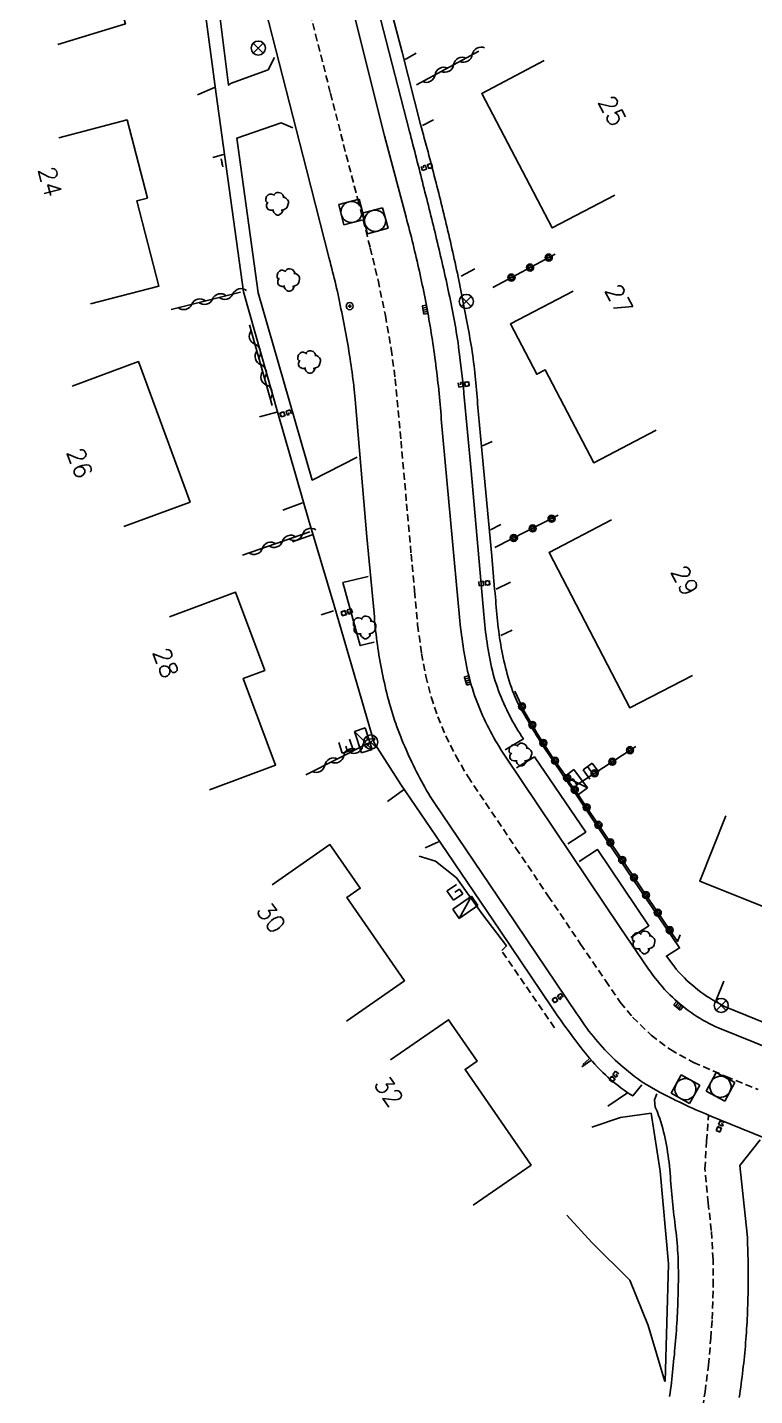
# Model space of a CAD drawing. Header units: millimetres. Extents: x 150015 to 151000, y 151000 to 152000.
# Drawn here: x 150639.1 to 150690.6, y 151142.1 to 151239 of the extents above; entities that cross this region are included whole.
import ezdxf
from ezdxf.enums import TextEntityAlignment as Align

# ---------------------------------------------------------------- set-up
doc = ezdxf.new("R2010")
doc.units = ezdxf.units.MM
doc.linetypes.add('DASHED', pattern=[0.75, 0.5, -0.25])
doc.layers.get('0').update_dxf_attribs({"linetype": 'CONTINUOUS'})
for name, color, linetype in [('W0001', 6, 'DASHED'), ('W0006', 2, 'CONTINUOUS'), ('W0008', 7, 'CONTINUOUS'), ('W0014', 7, 'CONTINUOUS'), ('W0017', 7, 'CONTINUOUS'), ('W0070', 7, 'DASHED'), ('W0071', 7, 'CONTINUOUS'), ('W0100', 7, 'CONTINUOUS'), ('W0101', 7, 'CONTINUOUS'), ('W0112', 1, 'DASHED'), ('W0113', 2, 'DASHED'), ('W0211', 2, 'CONTINUOUS'), ('W0212', 2, 'CONTINUOUS'), ('W0213', 2, 'CONTINUOUS'), ('W0300', 7, 'CONTINUOUS'), ('W0310', 3, 'CONTINUOUS'), ('W0322', 7, 'CONTINUOUS'), ('W0400', 7, 'CONTINUOUS'), ('W0420', 7, 'CONTINUOUS'), ('W0425', 7, 'CONTINUOUS'), ('W0430', 7, 'CONTINUOUS'), ('W0432', 7, 'CONTINUOUS'), ('W0469', 7, 'CONTINUOUS'), ('W0856', 7, 'CONTINUOUS'), ('W0991', 7, 'CONTINUOUS'), ('W1336', 3, 'CONTINUOUS'), ('W1338', 7, 'CONTINUOUS')]:
    doc.layers.add(name, color=color, linetype=linetype)
doc.styles.get("Standard").update_dxf_attribs({"font": 'romans.shx', "width": 0.85})

# ---------------------------------------------------------------- blocks, each defined once
blk = doc.blocks.new('T856')
for p, q in [((-0.125, 0), (0.125, 0)), ((0, 0.125), (0, -0.125))]:
    blk.add_line(p, q)
blk.add_ellipse((0, 0), major_axis=(-0.177, 0.177), ratio=1, start_param=3.926991, end_param=10.210176)
blk = doc.blocks.new('T425')
for p, q in [((-0.15, 0.6), (0.15, 0.6)), ((-0.15, 0.6), (-0.15, 0.3)), ((-0.15, 0.3), (0.15, 0.3)), ((-0.15, 0.15), (0.15, 0.15)), ((-0.15, -0.15), (-0.15, 0.15)), ((0, 0.45), (0.15, 0.45)), ((0.15, 0.45), (0.15, 0.3)), ((0.15, 0.15), (0.15, -0.15)), ((0.15, -0.15), (-0.15, -0.15))]:
    blk.add_line(p, q)
blk.add_ellipse((0, 0), major_axis=(-0.106, 0.106), ratio=1, start_param=3.926991, end_param=10.210176)
blk = doc.blocks.new('T469')
at = {"color": 0, "linetype": 'Continuous', "flags": 128}
for points in [[(-0.354, 0.354), (0.354, -0.354)], [(-0.354, -0.354), (0.354, 0.354)]]:
    blk.add_lwpolyline(points, dxfattribs=at)
at = {"color": 0, "linetype": 'Continuous'}
blk.add_circle((0, 0), 0.5, dxfattribs=at)
blk = doc.blocks.new('T420')
for p, q in [((0.75, 0.75), (-0.75, 0.75)), ((-0.75, 0.75), (-0.75, -0.75)), ((0.75, 0.75), (0.75, -0.75)), ((0.75, -0.75), (-0.75, -0.75))]:
    blk.add_line(p, q)
blk.add_ellipse((0, 0), major_axis=(-0.53, 0.53), ratio=1, start_param=3.926991, end_param=10.210176)
blk = doc.blocks.new('T400')
for p, q in [((-0.15, 0.3), (0.15, 0.3)), ((-0.15, -0.25), (-0.15, 0.3)), ((-0.15, 0.15), (0.15, 0.15)), ((-0.15, 0), (0.15, 0)), ((0.15, 0.3), (0.15, -0.25)), ((-0.15, -0.15), (0.15, -0.15)), ((-0.15, -0.25), (-0.15, -0.3)), ((-0.15, -0.3), (0.15, -0.3)), ((0.15, -0.3), (0.15, -0.25))]:
    blk.add_line(p, q)
blk = doc.blocks.new('T300')
for p, q in [((-0.8, 0.514), (-0.857, 0.343)), ((-0.857, 0.343), (-0.857, 0.171)), ((-0.857, 0.171), (-0.743, 0.057)), ((-0.686, 0.629), (-0.8, 0.514)), ((-0.8, -0.057), (-0.743, 0.057)), ((-0.743, 0.057), (-0.686, 0.114)), ((-0.571, 0.686), (-0.686, 0.629)), ((-0.457, 0.686), (-0.571, 0.686)), ((-0.286, 0.629), (-0.457, 0.686)), ((-0.286, 0.629), (-0.171, 0.743)), ((-0.229, 0.571), (-0.286, 0.629)), ((-0.171, 0.743), (-0.057, 0.8)), ((-0.057, 0.8), (0.057, 0.8)), ((0.057, 0.8), (0.229, 0.743)), ((0.229, 0.743), (0.343, 0.629)), ((0.343, 0.629), (0.4, 0.514)), ((0.457, 0.457), (0.343, 0.457)), ((0.4, 0.514), (0.4, 0.457)), ((0.571, 0.4), (0.457, 0.457)), ((0.571, 0.4), (0.686, 0.286)), ((0.686, 0.286), (0.743, 0.171)), ((0.743, 0.057), (0.686, -0.171)), ((0.743, 0.171), (0.743, 0.057)), ((-0.8, -0.171), (-0.8, -0.057)), ((-0.8, -0.229), (-0.8, -0.171)), ((-0.743, -0.343), (-0.8, -0.229)), ((-0.686, -0.4), (-0.743, -0.343)), ((-0.514, -0.457), (-0.686, -0.4)), ((-0.4, -0.457), (-0.514, -0.457)), ((-0.4, -0.457), (-0.343, -0.457)), ((-0.343, -0.457), (-0.343, -0.4)), ((-0.343, -0.514), (-0.343, -0.457)), ((-0.286, -0.629), (-0.343, -0.514)), ((-0.171, -0.743), (-0.286, -0.629)), ((-0.057, -0.8), (-0.171, -0.743)), ((0.057, -0.8), (-0.057, -0.8)), ((0.171, -0.743), (0.057, -0.8)), ((0.229, -0.686), (0.171, -0.743)), ((0.286, -0.457), (0.229, -0.457)), ((0.286, -0.629), (0.229, -0.686)), ((0.457, -0.4), (0.286, -0.457)), ((0.343, -0.514), (0.286, -0.629)), ((0.343, -0.514), (0.343, -0.457)), ((0.571, -0.343), (0.457, -0.4)), ((0.629, -0.286), (0.571, -0.343)), ((0.686, -0.171), (0.629, -0.286))]:
    blk.add_line(p, q)
blk = doc.blocks.new('T430')
at = {"flags": 128}
for points in [[(-0.4, 2.1), (0.4, 2.1)], [(-0.4, 2.1), (-0.4, 1.3)], [(-0.4, 1.7), (0, 1.7)], [(-0.4, 1.3), (0.4, 1.3)], [(0.8, 0.8), (-0.8, 0.8)], [(-0.8, 0.8), (-0.8, 0)], [(0.8, 0.8), (-0.8, 0)], [(-0.8, 0), (0.8, 0)], [(0.8, 0), (0.8, 0.8)]]:
    blk.add_lwpolyline(points, dxfattribs=at)
blk = doc.blocks.new('T432')
at = {"flags": 128}
for points in [[(-0.4, 2.1), (-0.4, 1.3)], [(-0.395, 2.1), (0.405, 2.1)], [(-0.4, 1.3), (0.4, 1.3)], [(0, 1.7), (0.4, 1.7)], [(0.4, 1.3), (0.4, 1.7)], [(0.8, 0.8), (-0.8, 0.8)], [(-0.8, 0.8), (-0.8, 0)], [(0.8, 0.8), (-0.8, 0)], [(-0.8, 0), (0.8, 0)], [(0.8, 0), (0.8, 0.8)]]:
    blk.add_lwpolyline(points, dxfattribs=at)
blk = doc.blocks.new('t310o')
at = {"color": 0, "linetype": 'Continuous'}
for centre, start, end in [((-0.5, 0.375), 216.8699, 323.1304), ((0.5, -0.375), 36.8699, 143.1303)]:
    blk.add_arc(centre, 0.625, start, end, dxfattribs=at)
blk = doc.blocks.new('t322o')
at = {"color": 0, "linetype": 'Continuous'}
for radius in [0.25, 0.15]:
    blk.add_circle((0, 0), radius, dxfattribs=at)

msp = doc.modelspace()

# ---------------------------------------------------------------- linework, layer by layer
at = {"layer": 'W0001'}
msp.add_lwpolyline([(150658.78, 151241.474), (150659.542, 151238.521), (150660.599, 151234.349), (150661.715, 151229.969), (150662.53, 151226.831), (150663.418, 151223.389), (150663.97, 151221.098), (150664.488, 151218.597), (150664.896, 151216.241), (150665.186, 151214.113), (150665.594, 151209.713), (150665.987, 151205.272), (150666.31, 151201.69), (150666.549, 151199.094), (150666.774, 151196.687), (150667.046, 151194.667), (150667.349, 151193.063), (150667.733, 151191.585), (150668.199, 151190.188), (150668.763, 151188.844), (150669.468, 151187.419), (150670.341, 151185.935), (150671.586, 151184.077), (150673.738, 151180.881), (150676.024, 151177.487), (150678.318, 151174.087), (150680.078, 151171.492), (150681.127, 151169.964), (150682, 151168.901), (150683.305, 151167.633), (150684.677, 151166.609), (150686.314, 151165.702), (150688.616, 151164.704), (150690.901, 151163.779)], dxfattribs=at)
at = {"layer": 'W0006'}
for points in [[(150672.983, 151187.834), (150674.266, 151188.61), (150674.134, 151188.81), (150674.006, 151189.011), (150673.88, 151189.214), (150673.757, 151189.418), (150673.637, 151189.624), (150673.52, 151189.832), (150673.406, 151190.042), (150673.295, 151190.253), (150673.187, 151190.466), (150673.082, 151190.68), (150672.978, 151190.9), (150672.877, 151191.12), (150672.779, 151191.343), (150672.685, 151191.566), (150672.595, 151191.791), (150672.508, 151192.018), (150672.426, 151192.246), (150672.347, 151192.475), (150672.273, 151192.707), (150672.201, 151192.951), (150672.134, 151193.197), (150672.073, 151193.443), (150672.016, 151193.691), (150671.962, 151193.939), (150671.912, 151194.188), (150671.864, 151194.438), (150671.819, 151194.688), (150671.774, 151194.938), (150671.732, 151195.186), (150671.692, 151195.435), (150671.655, 151195.683), (150671.619, 151195.932), (150671.586, 151196.181), (150671.556, 151196.431), (150671.527, 151196.68), (150671.501, 151196.93), (150671.478, 151197.181), (150671.456, 151197.431), (150670.564, 151207.593), (150670.05, 151213.073), (150670.012, 151213.549), (150669.764, 151215.606), (150669.734, 151215.869), (150669.702, 151216.133), (150669.669, 151216.396), (150669.633, 151216.659), (150669.595, 151216.921), (150669.555, 151217.183), (150669.513, 151217.445), (150669.469, 151217.707), (150669.426, 151217.953), (150669.382, 151218.198), (150669.336, 151218.444), (150669.29, 151218.689), (150669.242, 151218.933), (150669.194, 151219.178), (150669.145, 151219.422), (150669.095, 151219.667), (150669.044, 151219.911), (150668.992, 151220.155), (150668.941, 151220.399), (150668.888, 151220.643), (150668.835, 151220.886), (150668.782, 151221.13), (150668.728, 151221.374), (150668.675, 151221.617), (150668.621, 151221.861), (150668.568, 151222.099), (150668.514, 151222.338), (150668.459, 151222.576), (150668.403, 151222.814), (150668.347, 151223.052), (150668.291, 151223.29), (150668.234, 151223.527), (150668.176, 151223.765), (150668.118, 151224.002), (150668.06, 151224.24), (150668.002, 151224.477), (150667.944, 151224.714), (150667.886, 151224.952), (150667.827, 151225.189), (150667.768, 151225.429), (150667.709, 151225.668), (150667.65, 151225.908), (150667.591, 151226.148), (150667.531, 151226.387), (150667.472, 151226.627), (150667.412, 151226.866), (150667.353, 151227.106), (150667.293, 151227.345), (150667.233, 151227.584), (150667.173, 151227.824), (150667.112, 151228.063), (150667.052, 151228.302), (150666.992, 151228.541), (150666.931, 151228.781), (150666.87, 151229.02), (150666.809, 151229.259), (150666.748, 151229.498), (150666.687, 151229.737), (150666.626, 151229.976), (150666.565, 151230.215), (150666.504, 151230.454), (150666.442, 151230.693), (150666.38, 151230.932), (150666.319, 151231.171), (150666.257, 151231.41), (150666.195, 151231.649), (150664.145, 151239.624)], [(150677.4, 151181.172), (150678.68, 151182.017), (150675.045, 151187.341), (150673.774, 151186.573)], [(150681.863, 151174.542), (150683.15, 151175.375), (150679.507, 151180.79), (150678.22, 151179.92)]]:
    msp.add_lwpolyline(points, dxfattribs=at)
at = {"layer": 'W0008'}
for points in [[(150661.944, 151241.253), (150664.424, 151231.343), (150665.955, 151225.581), (150666.018, 151225.342), (150666.081, 151225.103), (150666.143, 151224.864), (150666.205, 151224.624), (150666.265, 151224.385), (150666.326, 151224.145), (150666.385, 151223.905), (150666.444, 151223.665), (150666.502, 151223.425), (150666.56, 151223.185), (150666.617, 151222.945), (150666.673, 151222.704), (150666.729, 151222.463), (150666.784, 151222.222), (150666.839, 151221.981), (150666.893, 151221.74), (150666.946, 151221.499), (150666.999, 151221.258), (150667.05, 151221.016), (150667.102, 151220.774), (150667.152, 151220.532), (150667.203, 151220.29), (150667.252, 151220.046), (150667.301, 151219.802), (150667.348, 151219.558), (150667.395, 151219.313), (150667.441, 151219.068), (150667.486, 151218.824), (150667.53, 151218.579), (150667.573, 151218.333), (150667.615, 151218.088), (150667.657, 151217.843), (150667.697, 151217.597), (150667.737, 151217.351), (150667.777, 151217.106), (150667.815, 151216.86), (150667.853, 151216.614), (150667.89, 151216.367), (150667.927, 151216.116), (150667.963, 151215.864), (150667.998, 151215.611), (150668.031, 151215.359), (150668.064, 151215.107), (150668.096, 151214.854), (150668.126, 151214.602), (150668.156, 151214.349), (150668.185, 151214.096), (150668.213, 151213.843), (150668.241, 151213.59), (150668.268, 151213.337), (150668.295, 151213.081), (150668.32, 151212.825), (150668.344, 151212.568), (150668.367, 151212.312), (150668.389, 151212.055), (150668.409, 151211.799), (150668.429, 151211.542), (150668.447, 151211.285), (150669.632, 151198.258), (150669.655, 151198.003), (150669.679, 151197.748), (150669.704, 151197.494), (150669.731, 151197.24), (150669.759, 151196.986), (150669.789, 151196.732), (150669.819, 151196.478), (150669.851, 151196.224), (150669.885, 151195.971), (150669.919, 151195.718), (150669.955, 151195.465), (150669.992, 151195.212), (150670.03, 151194.959), (150670.07, 151194.706), (150670.11, 151194.454), (150670.154, 151194.195), (150670.202, 151193.937), (150670.253, 151193.68), (150670.309, 151193.423), (150670.372, 151193.168), (150670.436, 151192.92), (150670.504, 151192.672), (150670.574, 151192.426), (150670.648, 151192.18), (150670.725, 151191.936), (150670.806, 151191.692), (150670.891, 151191.45), (150670.98, 151191.21), (150671.073, 151190.974), (150671.169, 151190.74), (150671.269, 151190.508), (150671.372, 151190.278), (150671.478, 151190.048), (150671.587, 151189.82), (150671.699, 151189.594), (150671.813, 151189.368), (150671.93, 151189.144), (150672.05, 151188.92), (150672.173, 151188.697), (150672.299, 151188.476), (150672.429, 151188.257), (150672.561, 151188.039), (150672.696, 151187.824), (150672.834, 151187.61), (150672.975, 151187.398), (150681.129, 151175.258), (150683.134, 151172.314), (150683.282, 151172.098), (150683.436, 151171.885), (150683.593, 151171.675), (150683.755, 151171.47), (150683.921, 151171.268), (150684.092, 151171.07), (150684.267, 151170.875), (150684.446, 151170.684), (150684.63, 151170.497), (150684.818, 151170.314), (150684.997, 151170.147), (150685.18, 151169.985), (150685.367, 151169.827), (150685.557, 151169.674), (150685.75, 151169.524), (150685.945, 151169.379), (150686.144, 151169.237), (150686.345, 151169.099), (150686.549, 151168.964), (150686.756, 151168.833), (150686.976, 151168.698), (150687.201, 151168.571), (150687.428, 151168.451), (150687.66, 151168.338), (150687.895, 151168.232), (150688.133, 151168.133), (150695.617, 151165.107)], [(150692.842, 151159.755), (150687.426, 151161.951), (150687.187, 151162.049), (150686.948, 151162.148), (150686.711, 151162.249), (150686.474, 151162.353), (150686.238, 151162.458), (150686.003, 151162.565), (150685.769, 151162.674), (150685.536, 151162.785), (150685.304, 151162.898), (150685.072, 151163.013), (150684.839, 151163.13), (150684.605, 151163.247), (150684.371, 151163.364), (150684.138, 151163.483), (150683.907, 151163.603), (150683.676, 151163.727), (150683.448, 151163.853), (150683.222, 151163.984), (150682.998, 151164.119), (150682.778, 151164.26), (150682.561, 151164.407), (150682.351, 151164.557), (150682.144, 151164.71), (150681.94, 151164.865), (150681.738, 151165.025), (150681.54, 151165.187), (150681.343, 151165.352), (150681.15, 151165.52), (150680.959, 151165.692), (150680.771, 151165.866), (150680.585, 151166.043), (150680.402, 151166.223), (150680.221, 151166.406), (150680.042, 151166.592), (150679.872, 151166.775), (150679.704, 151166.96), (150679.539, 151167.148), (150679.377, 151167.338), (150679.218, 151167.53), (150679.062, 151167.725), (150678.909, 151167.922), (150678.759, 151168.121), (150678.612, 151168.323), (150678.468, 151168.526), (150678.327, 151168.733), (150678.189, 151168.941), (150678.054, 151169.152), (150673.011, 151176.594), (150667.933, 151184.12), (150667.796, 151184.33), (150667.662, 151184.541), (150667.531, 151184.755), (150667.403, 151184.969), (150667.278, 151185.186), (150667.155, 151185.404), (150667.035, 151185.623), (150666.918, 151185.844), (150666.804, 151186.067), (150666.692, 151186.289), (150666.582, 151186.51), (150666.474, 151186.733), (150666.366, 151186.956), (150666.261, 151187.18), (150666.157, 151187.404), (150666.054, 151187.629), (150665.953, 151187.855), (150665.855, 151188.082), (150665.758, 151188.31), (150665.663, 151188.538), (150665.571, 151188.768), (150665.481, 151188.998), (150665.393, 151189.23), (150665.308, 151189.463), (150665.225, 151189.696), (150665.144, 151189.934), (150665.066, 151190.172), (150664.991, 151190.411), (150664.918, 151190.651), (150664.847, 151190.891), (150664.778, 151191.132), (150664.712, 151191.373), (150664.648, 151191.615), (150664.587, 151191.858), (150664.527, 151192.101), (150664.469, 151192.344), (150664.413, 151192.588), (150664.359, 151192.833), (150664.307, 151193.078), (150664.256, 151193.323), (150664.207, 151193.569), (150664.16, 151193.814), (150664.115, 151194.059), (150664.072, 151194.304), (150664.031, 151194.549), (150663.992, 151194.795), (150663.955, 151195.041), (150663.919, 151195.287), (150663.886, 151195.534), (150663.855, 151195.78), (150663.825, 151196.027), (150663.798, 151196.274), (150663.772, 151196.522), (150663.749, 151196.77), (150663.727, 151197.018), (150663.708, 151197.266), (150663.69, 151197.514), (150663.184, 151202.923), (150662.346, 151212.649), (150662.323, 151212.892), (150662.299, 151213.134), (150662.274, 151213.376), (150662.247, 151213.618), (150662.219, 151213.86), (150662.19, 151214.102), (150662.16, 151214.344), (150662.128, 151214.585), (150662.096, 151214.826), (150662.062, 151215.067), (150662.026, 151215.308), (150661.99, 151215.549), (150661.95, 151215.803), (150661.909, 151216.057), (150661.867, 151216.311), (150661.824, 151216.565), (150661.78, 151216.818), (150661.735, 151217.071), (150661.689, 151217.324), (150661.642, 151217.577), (150661.594, 151217.83), (150661.546, 151218.082), (150661.496, 151218.334), (150661.446, 151218.587), (150661.395, 151218.839), (150661.343, 151219.09), (150661.291, 151219.342), (150661.238, 151219.594), (150661.187, 151219.83), (150661.136, 151220.065), (150661.084, 151220.301), (150661.03, 151220.536), (150660.976, 151220.771), (150660.921, 151221.005), (150660.865, 151221.24), (150660.809, 151221.474), (150660.751, 151221.708), (150660.692, 151221.942), (150660.633, 151222.176), (150660.572, 151222.409), (150660.511, 151222.642), (150658.91, 151228.939), (150655.995, 151240.284)]]:
    msp.add_lwpolyline(points, dxfattribs=at)
at = {"layer": 'W0014'}
for points in [[(150656.638, 151236.877), (150656.181, 151236.008), (150653.522, 151235.043), (150653.377, 151234.92), (150652.593, 151241.178), (150651.67, 151247.816), (150653.096, 151248.423)], [(150663.83, 151244.256), (150665.673, 151237.252), (150666.981, 151232.131), (150667.048, 151231.889), (150667.114, 151231.647), (150667.18, 151231.405), (150667.246, 151231.163), (150667.312, 151230.92), (150667.377, 151230.678), (150667.442, 151230.436), (150667.507, 151230.193), (150667.571, 151229.95), (150667.636, 151229.708), (150667.699, 151229.465), (150667.763, 151229.222), (150667.826, 151228.979), (150667.89, 151228.736), (150667.952, 151228.493), (150668.015, 151228.25), (150668.077, 151228.007), (150668.139, 151227.764), (150668.201, 151227.52), (150668.262, 151227.277), (150668.323, 151227.033), (150668.384, 151226.79), (150668.444, 151226.546), (150668.505, 151226.303), (150668.564, 151226.059), (150668.624, 151225.815), (150668.684, 151225.571), (150668.743, 151225.327), (150668.802, 151225.08), (150668.861, 151224.832), (150668.92, 151224.584), (150668.978, 151224.336), (150669.035, 151224.088), (150669.092, 151223.84), (150669.149, 151223.592), (150669.205, 151223.344), (150669.26, 151223.095), (150669.316, 151222.847), (150669.37, 151222.598), (150669.425, 151222.35), (150669.479, 151222.101), (150669.532, 151221.852), (150669.585, 151221.603), (150669.638, 151221.354), (150669.69, 151221.105), (150669.74, 151220.862), (150669.79, 151220.619), (150669.839, 151220.376), (150669.887, 151220.133), (150669.934, 151219.89), (150669.982, 151219.647), (150670.028, 151219.403), (150670.074, 151219.16), (150670.12, 151218.916), (150670.166, 151218.673), (150670.211, 151218.429), (150670.257, 151218.185), (150670.302, 151217.941), (150670.346, 151217.703), (150670.392, 151217.464), (150670.437, 151217.225), (150670.481, 151216.986), (150670.524, 151216.747), (150670.566, 151216.507), (150670.604, 151216.267), (150670.64, 151216.027), (150670.673, 151215.783), (150670.706, 151215.539), (150670.737, 151215.295), (150670.767, 151215.05), (150670.796, 151214.806), (150670.824, 151214.561), (150670.85, 151214.317), (150670.876, 151214.072), (150670.9, 151213.827), (150670.923, 151213.582), (150670.945, 151213.337), (150670.965, 151213.092), (150670.985, 151212.846), (150671.003, 151212.601), (150671.021, 151212.355), (150671.377, 151208.578), (150672.017, 151201.553), (150672.22, 151199.214), (150672.258, 151198.936), (150672.297, 151198.659), (150672.308, 151198.418), (150672.321, 151198.177), (150672.337, 151197.936), (150672.355, 151197.696), (150672.375, 151197.455), (150672.398, 151197.215), (150672.423, 151196.975), (150672.45, 151196.736), (150672.48, 151196.496), (150672.512, 151196.257), (150672.546, 151196.02), (150672.581, 151195.784), (150672.618, 151195.548), (150672.657, 151195.313), (150672.699, 151195.077), (150672.742, 151194.843), (150672.788, 151194.608), (150672.837, 151194.374), (150672.888, 151194.141), (150672.942, 151193.908), (150673, 151193.676), (150673.061, 151193.438), (150673.125, 151193.2), (150673.192, 151192.964), (150673.262, 151192.728), (150673.335, 151192.494), (150673.413, 151192.261), (150673.495, 151192.029), (150673.583, 151191.8), (150673.676, 151191.572), (150673.773, 151191.356), (150673.876, 151191.143), (150673.985, 151190.934), (150674.098, 151190.726), (150674.214, 151190.521), (150674.332, 151190.316), (150674.45, 151190.112), (150674.568, 151189.908), (150674.691, 151189.695), (150674.815, 151189.482), (150674.941, 151189.271), (150675.068, 151189.061), (150675.196, 151188.851), (150675.326, 151188.642), (150675.457, 151188.434), (150675.589, 151188.227), (150675.723, 151188.021), (150678.174, 151184.407), (150680.602, 151180.779), (150685.333, 151173.81), (150684.399, 151173.226), (150684.911, 151172.533), (150685.091, 151172.304), (150685.282, 151172.083), (150685.482, 151171.872), (150685.665, 151171.69), (150685.852, 151171.511), (150686.041, 151171.336), (150686.234, 151171.165), (150686.431, 151170.998), (150686.632, 151170.837), (150686.838, 151170.681), (150687.039, 151170.537), (150687.242, 151170.398), (150687.448, 151170.264), (150687.657, 151170.135), (150687.869, 151170.01), (150688.083, 151169.89), (150688.3, 151169.774), (150688.52, 151169.663), (150692.169, 151168.177)], [(150651.623, 151240.821), (150652.501, 151234.286), (150654.444, 151220.288), (150656.896, 151211.617), (150659.048, 151204.146), (150660.85, 151198.059), (150663.684, 151188.33), (150665.582, 151185.396), (150668.413, 151181.236), (150672.645, 151174.998), (150676.248, 151169.647), (150676.394, 151169.432), (150676.54, 151169.219), (150676.688, 151169.005), (150676.837, 151168.793), (150676.986, 151168.581), (150677.137, 151168.37), (150677.289, 151168.16), (150677.442, 151167.95), (150677.595, 151167.741), (150677.75, 151167.533), (150677.898, 151167.334), (150678.047, 151167.136), (150678.197, 151166.939), (150678.348, 151166.742), (150678.501, 151166.547), (150678.656, 151166.354), (150678.813, 151166.162), (150678.973, 151165.973), (150679.151, 151165.768), (150679.332, 151165.567), (150679.517, 151165.369), (150679.705, 151165.174), (150679.898, 151164.984), (150680.074, 151164.817), (150680.252, 151164.654), (150680.434, 151164.493), (150680.618, 151164.336), (150680.805, 151164.182), (150680.994, 151164.031), (150681.192, 151163.881), (150681.392, 151163.735), (150681.596, 151163.593), (150681.803, 151163.456), (150682.012, 151163.323), (150682.649, 151164.116)], [(150662.496, 151208.572), (150659.307, 151206.952), (150656.902, 151215.298), (150655.483, 151220.22), (150653.973, 151231.172), (150657.115, 151232.246), (150657.936, 151231.907)], [(150663.689, 151195.46), (150662.703, 151195.222), (150661.482, 151199.685), (150663.267, 151200.118)]]:
    msp.add_lwpolyline(points, dxfattribs=at)
at = {"layer": 'W0017'}
for points in [[(150665.896, 151236.74), (150666.661, 151237.198)], [(150652.378, 151234.762), (150651.175, 151234.226)], [(150667.106, 151232.068), (150667.887, 151232.473)], [(150652.258, 151229.791), (150653.025, 151230.007)], [(150669.851, 151221.381), (150670.822, 151221.922)], [(150656.805, 151211.755), (150655.561, 151211.438)], [(150671.374, 151209.375), (150672.047, 151209.689)], [(150657.224, 151204.817), (150658.623, 151205.344)], [(150657.918, 151202.575), (150659.296, 151203.068)], [(150671.922, 151203.415), (150672.677, 151203.801)], [(150672.334, 151199.213), (150673.353, 151199.71)], [(150659.932, 151197.398), (150660.821, 151197.684)], [(150673.474, 151196.328), (150672.662, 151195.93)], [(150664.644, 151184.186), (150665.761, 151185.014)], [(150667.295, 151180.895), (150668.24, 151181.335)], [(150688.463, 151171.454), (150687.927, 151170.104)], [(150679.038, 151165.826), (150678.415, 151165.392)], [(150681.644, 151163.549), (150680.237, 151162.603)]]:
    msp.add_lwpolyline(points, dxfattribs=at)
at = {"layer": 'W0070'}
msp.add_lwpolyline([(150686.728, 151139.793), (150687.136, 151142.363), (150687.369, 151144.262), (150687.543, 151146.161), (150687.632, 151147.512), (150687.71, 151149.86), (150687.701, 151151.727), (150687.574, 151153.795), (150687.36, 151155.73), (150687.123, 151158.165), (150687.238, 151160.11), (150687.384, 151161.968)], dxfattribs=at)
at = {"layer": 'W0071'}
for points in [[(150684.623, 151142.024), (150684.657, 151142.272), (150684.69, 151142.52), (150684.721, 151142.769), (150684.751, 151143.017), (150684.778, 151143.264), (150684.806, 151143.51), (150684.832, 151143.757), (150684.858, 151144.003), (150684.884, 151144.25), (150684.908, 151144.497), (150684.932, 151144.743), (150684.956, 151144.99), (150684.978, 151145.237), (150685, 151145.483), (150685.021, 151145.73), (150685.042, 151145.977), (150685.061, 151146.224), (150685.08, 151146.471), (150685.098, 151146.718), (150685.115, 151146.965), (150685.131, 151147.212), (150685.146, 151147.459), (150685.16, 151147.707), (150685.173, 151147.954), (150685.185, 151148.201), (150685.195, 151148.449), (150685.205, 151148.696), (150685.214, 151148.944), (150685.222, 151149.191), (150685.228, 151149.439), (150685.234, 151149.687), (150685.238, 151149.934), (150685.24, 151150.182), (150685.242, 151150.43), (150685.242, 151150.678), (150685.241, 151150.926), (150685.239, 151151.174), (150685.235, 151151.423), (150685.229, 151151.671), (150685.219, 151151.919), (150685.206, 151152.166), (150685.19, 151152.413), (150685.171, 151152.66), (150685.15, 151152.907), (150685.126, 151153.154), (150685.101, 151153.4), (150685.075, 151153.647), (150685.047, 151153.893), (150685.018, 151154.139), (150684.989, 151154.385), (150684.96, 151154.631), (150684.931, 151154.877), (150684.903, 151155.123), (150684.875, 151155.369), (150684.848, 151155.616), (150684.823, 151155.862), (150684.799, 151156.111), (150684.777, 151156.36), (150684.756, 151156.61), (150684.735, 151156.859), (150684.715, 151157.108), (150684.695, 151157.358), (150684.674, 151157.607), (150684.653, 151157.856), (150684.63, 151158.105), (150684.605, 151158.354), (150684.579, 151158.603), (150684.55, 151158.852), (150684.518, 151159.1), (150684.482, 151159.348), (150684.443, 151159.595), (150684.4, 151159.842), (150684.354, 151160.08), (150684.304, 151160.317), (150684.25, 151160.553), (150684.192, 151160.788), (150684.13, 151161.022), (150684.064, 151161.255), (150683.994, 151161.487), (150683.921, 151161.718), (150683.845, 151161.948), (150683.735, 151162.238), (150683.605, 151162.519), (150683.55, 151163.055), (150683.717, 151163.463)], [(150691.031, 151160.227), (150689.6, 151158.402), (150690.117, 151153.531), (150690.128, 151153.282), (150690.139, 151153.032), (150690.148, 151152.782), (150690.157, 151152.533), (150690.164, 151152.283), (150690.17, 151152.033), (150690.176, 151151.783), (150690.18, 151151.534), (150690.184, 151151.284), (150690.186, 151151.034), (150690.188, 151150.784), (150690.188, 151150.535), (150690.188, 151150.285), (150690.186, 151150.035), (150690.184, 151149.785), (150690.18, 151149.536), (150690.176, 151149.286), (150690.17, 151149.036), (150690.164, 151148.786), (150690.156, 151148.536), (150690.148, 151148.292), (150690.139, 151148.048), (150690.128, 151147.804), (150690.117, 151147.559), (150690.104, 151147.315), (150690.09, 151147.072), (150690.076, 151146.828), (150690.06, 151146.584), (150690.043, 151146.34), (150690.025, 151146.097), (150690.006, 151145.853), (150689.986, 151145.61), (150689.964, 151145.366), (150689.942, 151145.123), (150689.919, 151144.88), (150689.894, 151144.637), (150689.868, 151144.393), (150689.841, 151144.151), (150689.813, 151143.906), (150689.784, 151143.662), (150689.753, 151143.419), (150689.722, 151143.175), (150689.689, 151142.932), (150689.655, 151142.689), (150689.621, 151142.445), (150689.585, 151142.202), (150689.549, 151141.96)]]:
    msp.add_lwpolyline(points, dxfattribs=at)
at = {"layer": 'W0100'}
for points in [[(150680.734, 151227.125), (150676.304, 151224.806), (150671.312, 151234.343), (150675.742, 151236.662)], [(150683.677, 151210.494), (150679.246, 151208.176), (150675.806, 151214.753), (150675.213, 151214.443), (150673.348, 151218.008), (150677.778, 151220.326)], [(150686.244, 151193.111), (150681.807, 151190.805), (150676.08, 151201.825), (150680.516, 151204.131)], [(150696.229, 151180.128), (150694.371, 151175.486), (150686.758, 151178.532), (150688.615, 151183.174)]]:
    msp.add_lwpolyline(points, dxfattribs=at)
at = {"layer": 'W0101'}
for points in [[(150639.126, 151248.335), (150643.908, 151249.794), (150644.924, 151246.466), (150643.959, 151246.172), (150646.069, 151239.255), (150641.287, 151237.796)], [(150643.595, 151219.424), (150648.436, 151220.678), (150646.87, 151226.722), (150647.633, 151226.927), (150646.191, 151232.455), (150641.353, 151231.193)], [(150642.3, 151213.609), (150646.992, 151215.338), (150650.658, 151205.386), (150645.967, 151203.658)], [(150649.191, 151197.251), (150653.875, 151199), (150655.94, 151193.471), (150654.416, 151192.902), (150656.709, 151186.76), (150652.025, 151185.011)], [(150656.456, 151178.27), (150660.561, 151181.124), (150662.706, 151178.04), (150661.745, 151177.372), (150665.837, 151171.488), (150661.731, 151168.633)], [(150664.854, 151165.887), (150668.969, 151168.727), (150670.99, 151165.8), (150670.131, 151165.207), (150674.814, 151158.424), (150670.699, 151155.584)]]:
    msp.add_lwpolyline(points, dxfattribs=at)
at = {"layer": 'W0112'}
for points in [[(150652.853, 151229.707), (150652.968, 151229.14)], [(150652.967, 151229.138), (150652.862, 151229.685)]]:
    msp.add_lwpolyline(points, dxfattribs=at)
at = {"layer": 'W0113'}
msp.add_lwpolyline([(150676.47, 151168.156), (150672.715, 151173.631)], dxfattribs=at)
at = {"layer": 'W0211'}
msp.add_lwpolyline([(150684.286, 151143.098), (150683.102, 151147.068), (150681.809, 151150.268), (150679.117, 151152.952), (150677.346, 151154.883)], dxfattribs=at)
at = {"layer": 'W0212'}
for points in [[(150672.737, 151173.619), (150673.063, 151173.955), (150671.392, 151176.153), (150669.526, 151178.77), (150668.043, 151179.963), (150666.889, 151180.303)], [(150684.308, 151143.092), (150684.536, 151151.418)]]:
    msp.add_lwpolyline(points, dxfattribs=at)
at = {"layer": 'W0213'}
msp.add_lwpolyline([(150679.106, 151161.112), (150681.144, 151161.805), (150683.304, 151162.101), (150683.963, 151158.006), (150684.55, 151151.437)], dxfattribs=at)
at = {"layer": 'W0310'}
for points in [[(150654.855, 151217.951), (150656.478, 151212.24)], [(150678.465, 151165.558), (150678.898, 151165.935)]]:
    msp.add_lwpolyline(points, dxfattribs=at)
at = {"layer": 'W0322'}
msp.add_lwpolyline([(150673.656, 151191.989), (150674.304, 151190.636), (150675.292, 151188.922), (150676.352, 151187.278), (150677.528, 151185.613), (150677.782, 151185.777), (150678.046, 151185.366), (150677.857, 151185.076), (150685.17, 151174.259), (150685.374, 151174.741)], dxfattribs=at)
at = {"layer": 'W1336'}
for points in [[(150671.101, 151237.333), (150666.683, 151234.939)], [(150654.218, 151220.262), (150649.323, 151219.042)], [(150659.143, 151203.282), (150654.364, 151201.626)], [(150658.854, 151186.077), (150663.342, 151188.335)]]:
    msp.add_lwpolyline(points, dxfattribs=at)
at = {"layer": 'W1338'}
for points in [[(150672.097, 151220.584), (150676.512, 151222.951)], [(150676.736, 151204.455), (150672.25, 151202.164)], [(150682.224, 151188.08), (150678.046, 151185.365)]]:
    msp.add_lwpolyline(points, dxfattribs=at)

# ---------------------------------------------------------------- block references
at = {"layer": 'W0300'}
for p in [(150656.87, 151226.525), (150657.668, 151221.12), (150659.143, 151215.314), (150663.075, 151196.508), (150674.113, 151187.508), (150682.84, 151174.201)]:
    msp.add_blockref('T300', p, dxfattribs=at)
at = {"layer": 'W0310', "rotation": 285.8600864984938}
for p in [(150655.248, 151216.569), (150655.658, 151215.126), (150656.068, 151213.683)]:
    msp.add_blockref('t310o', p, dxfattribs=at)
at = {"layer": 'W0322'}
for p, rotation in [((150674.17, 151190.916), 295.5779814732097), ((150674.898, 151189.605), 299.9683278046512), ((150675.678, 151188.324), 302.8220559469852), ((150676.5, 151187.07), 305.2170050545829), ((150677.365, 151185.844), 305.2170050545829), ((150677.902, 151185.01), 304.0575955842618), ((150678.742, 151183.767), 304.0575955842618), ((150679.582, 151182.524), 304.0575955842618), ((150680.422, 151181.281), 304.0575955842618), ((150681.263, 151180.039), 304.0575955842618), ((150682.103, 151178.796), 304.0575955842618), ((150682.943, 151177.553), 304.0575955842618), ((150683.783, 151176.311), 304.0575955842618), ((150684.623, 151175.068), 304.0575955842618)]:
    msp.add_blockref('t322o', p, dxfattribs=dict(at, rotation=rotation))
at = {"layer": 'W0400'}
for p, rotation in [((150667.303, 151219.014), 190.4408864716007), ((150670.313, 151192.756), 195.8767449000509), ((150685.239, 151169.712), 229.2969583152961)]:
    msp.add_blockref('T400', p, dxfattribs=dict(at, rotation=rotation))
at = {"layer": 'W0420'}
for p, rotation in [((150662.092, 151225.937), 104.2671500945828), ((150663.76, 151225.315), 104.8415400223065), ((150685.743, 151163.805), 151.1205289218462), ((150688.226, 151163.972), 152.2676439344409)]:
    msp.add_blockref('T420', p, dxfattribs=dict(at, rotation=rotation))
at = {"layer": 'W0425'}
for p, rotation in [((150667.648, 151229.198), 106.7743324114069), ((150670.264, 151213.751), 96.23740407464508), ((150657.204, 151211.607), 286.5788140625867), ((150671.717, 151199.662), 94.57389709982361), ((150661.533, 151197.512), 287.7883588714176), ((150676.505, 151170.118), 303.8567125385514), ((150680.543, 151164.512), 321.7608011468481), ((150688.106, 151160.957), 337.2646190186635)]:
    msp.add_blockref('T425', p, dxfattribs=dict(at, rotation=rotation))
at = {"layer": 'W0430'}
for p, rotation in [((150663.305, 151188.632), 108.1530031640099), ((150677.685, 151185.317), 306.7882952730548)]:
    msp.add_blockref('T430', p, dxfattribs=dict(at, rotation=rotation))
at = {"layer": 'W0432', "rotation": 34.69617295510285}
msp.add_blockref('T432', (150670.376, 151176.355), dxfattribs=at)
at = {"layer": 'W0469'}
for p in [(150655.484, 151237.55), (150670.218, 151219.604), (150663.451, 151188.393), (150688.279, 151169.733)]:
    msp.add_blockref('T469', p, dxfattribs=at)
at = {"layer": 'W0856'}
msp.add_blockref('T856', (150661.96, 151219.269), dxfattribs=at)
at = {"layer": 'W1336'}
for p, rotation in [((150670.64, 151237.083), 208.4557662093036), ((150669.321, 151236.369), 208.4557662093036), ((150668.002, 151235.654), 208.4557662093036), ((150653.689, 151220.13), 193.9900758709227), ((150650.778, 151219.405), 193.9900758709227), ((150652.234, 151219.768), 193.9900758709227), ((150657.198, 151202.609), 199.1161909810277), ((150658.616, 151203.1), 199.1161909810277), ((150655.781, 151202.117), 199.1161909810277), ((150662.874, 151188.099), 26.71148771582563), ((150660.194, 151186.751), 26.71148771582563), ((150661.534, 151187.425), 26.71148771582563)]:
    msp.add_blockref('t310o', p, dxfattribs=dict(at, rotation=rotation))
at = {"layer": 'W1338'}
for p, rotation in [((150674.741, 151222.001), 28.1889839736041), ((150676.063, 151222.71), 28.1889839736041), ((150673.419, 151221.293), 28.1889839736041), ((150674.922, 151203.528), 207.0512379934702), ((150676.258, 151204.21), 207.0512379934702), ((150673.586, 151202.846), 207.0512379934702), ((150681.819, 151187.817), 213.025970087141), ((150679.304, 151186.182), 213.025970087141), ((150680.562, 151187), 213.025970087141)]:
    msp.add_blockref('t322o', p, dxfattribs=dict(at, rotation=rotation))

# ---------------------------------------------------------------- texts
at = {"layer": 'W0991'}
for s, rotation, p in [('25', 297.63018, (150680.01, 151232.821)), ('24', 284.62028, (150640.139, 151227.924)), ('27', 297.61587, (150680.483, 151219.47)), ('26', 290.22628, (150642.257, 151207.942)), ('29', 297.4628, (150685.155, 151199.543)), ('28', 290.4731, (150648.35, 151193.787)), ('30', 304.81083, (150655.886, 151175.586)), ('32', 304.61828, (150664.219, 151163.287))]:
    msp.add_text(s, height=1.25, rotation=rotation, dxfattribs=at).set_placement(p, align=Align.CENTER)

doc.saveas('drawing.dxf')
